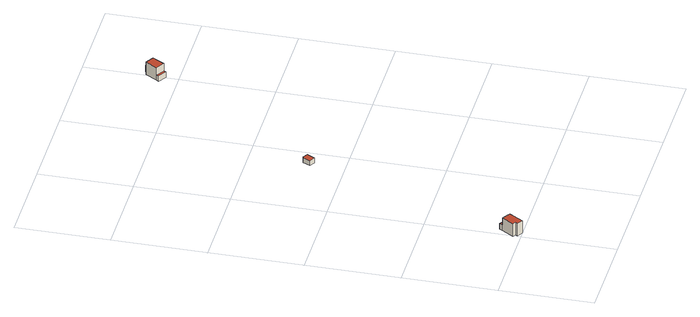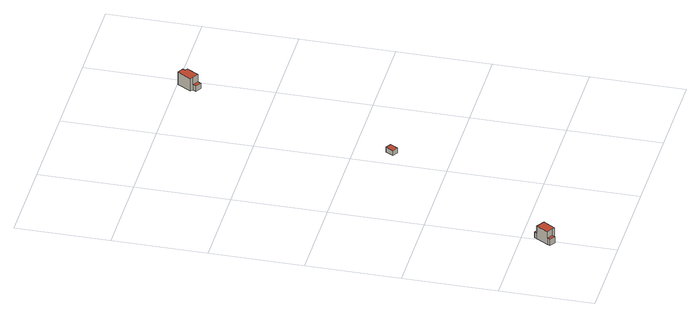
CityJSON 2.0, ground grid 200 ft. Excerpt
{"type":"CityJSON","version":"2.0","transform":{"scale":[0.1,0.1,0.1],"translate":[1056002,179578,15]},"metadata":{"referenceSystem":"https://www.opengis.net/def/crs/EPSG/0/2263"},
"CityObjects":{
"building1":{"type":"Building","attributes":{"name":"Bldg_3210017873","BIN":"4287914"},"geometry":[{"type":"MultiSurface","lod":"2","boundaries":[[[0,1,2,3,4,5,6]],[[7,8,9,10]],[[11,12,13,14,15,16,17,18,19]],[[8,0,6,9]],[[1,0,19,18]],[[2,1,18,17]],[[3,2,17,16]],[[4,3,16,15]],[[5,4,15,14]],[[6,5,14,13]],[[10,9,13,12]],[[7,10,12,11]],[[8,7,11,19]]],"semantics":{"surfaces":[{"type":"RoofSurface","BIN":"4287914"},{"type":"GroundSurface"},{"type":"WallSurface"}],"values":[0,0,1,2,2,2,2,2,2,2,2,2,2]}}]},
"building2":{"type":"Building","attributes":{"name":"Bldg_3511007448","BIN":"4573988"},"geometry":[{"type":"MultiSurface","lod":"2","boundaries":[[[20,21,22,23,24]],[[25,26,27,28,29]],[[20,24,29,28]],[[21,20,28,27]],[[22,21,27,26]],[[23,22,26,25]],[[24,23,25,29]]],"semantics":{"surfaces":[{"type":"RoofSurface","BIN":"4573988"},{"type":"GroundSurface"},{"type":"WallSurface"}],"values":[0,1,2,2,2,2,2]}}]},
"building3":{"type":"Building","attributes":{"name":"Bldg_3210018793","BIN":"4288096"},"geometry":[{"type":"MultiSurface","lod":"2","boundaries":[[[30,31,32,33]],[[34,35,36,37,38]],[[39,40,41,42]],[[43,44,45,46,47,48,49,50,51]],[[40,38,37,41]],[[33,36,35,30]],[[31,30,51,50]],[[32,31,50,49]],[[33,32,49,48]],[[37,36,48,47]],[[42,41,47,46]],[[39,42,46,45]],[[40,39,45,44]],[[34,38,44,43]],[[35,34,43,51]]],"semantics":{"surfaces":[{"type":"RoofSurface","BIN":"4288096"},{"type":"GroundSurface"},{"type":"WallSurface"}],"values":[0,0,0,1,2,2,2,2,2,2,2,2,2,2,2]}}]}
},
"vertices":[
[161,424,303],[7,168,303],[66,132,303],[36,81,303],[159,7,303],[344,314,303],[286,348,303],[204,494,131],[161,424,131],[286,348,131],[329,419,131],[204,494,3],[329,419,3],[286,348,3],[344,314,3],[159,7,3],[36,81,3],[66,132,3],[7,168,3],[161,424,3],
[1643,4658,151],[1737,4825,151],[1620,4891,151],[1615,4881,151],[1526,4724,151],[1615,4881,32],[1620,4891,32],[1737,4825,32],[1643,4658,32],[1526,4724,32],
[3837,8434,166],[3804,8381,166],[3981,8272,166],[4014,8325,166],[3994,8690,337],[3837,8434,337],[4014,8325,337],[4171,8581,337],[4051,8654,337],[4088,8715,185],[4051,8654,185],[4171,8581,185],[4208,8641,185],[3994,8690,37],[4051,8654,37],[4088,8715,37],[4208,8641,37],[4171,8581,37],[4014,8325,37],[3981,8272,37],[3804,8381,37],[3837,8434,37]
]}
